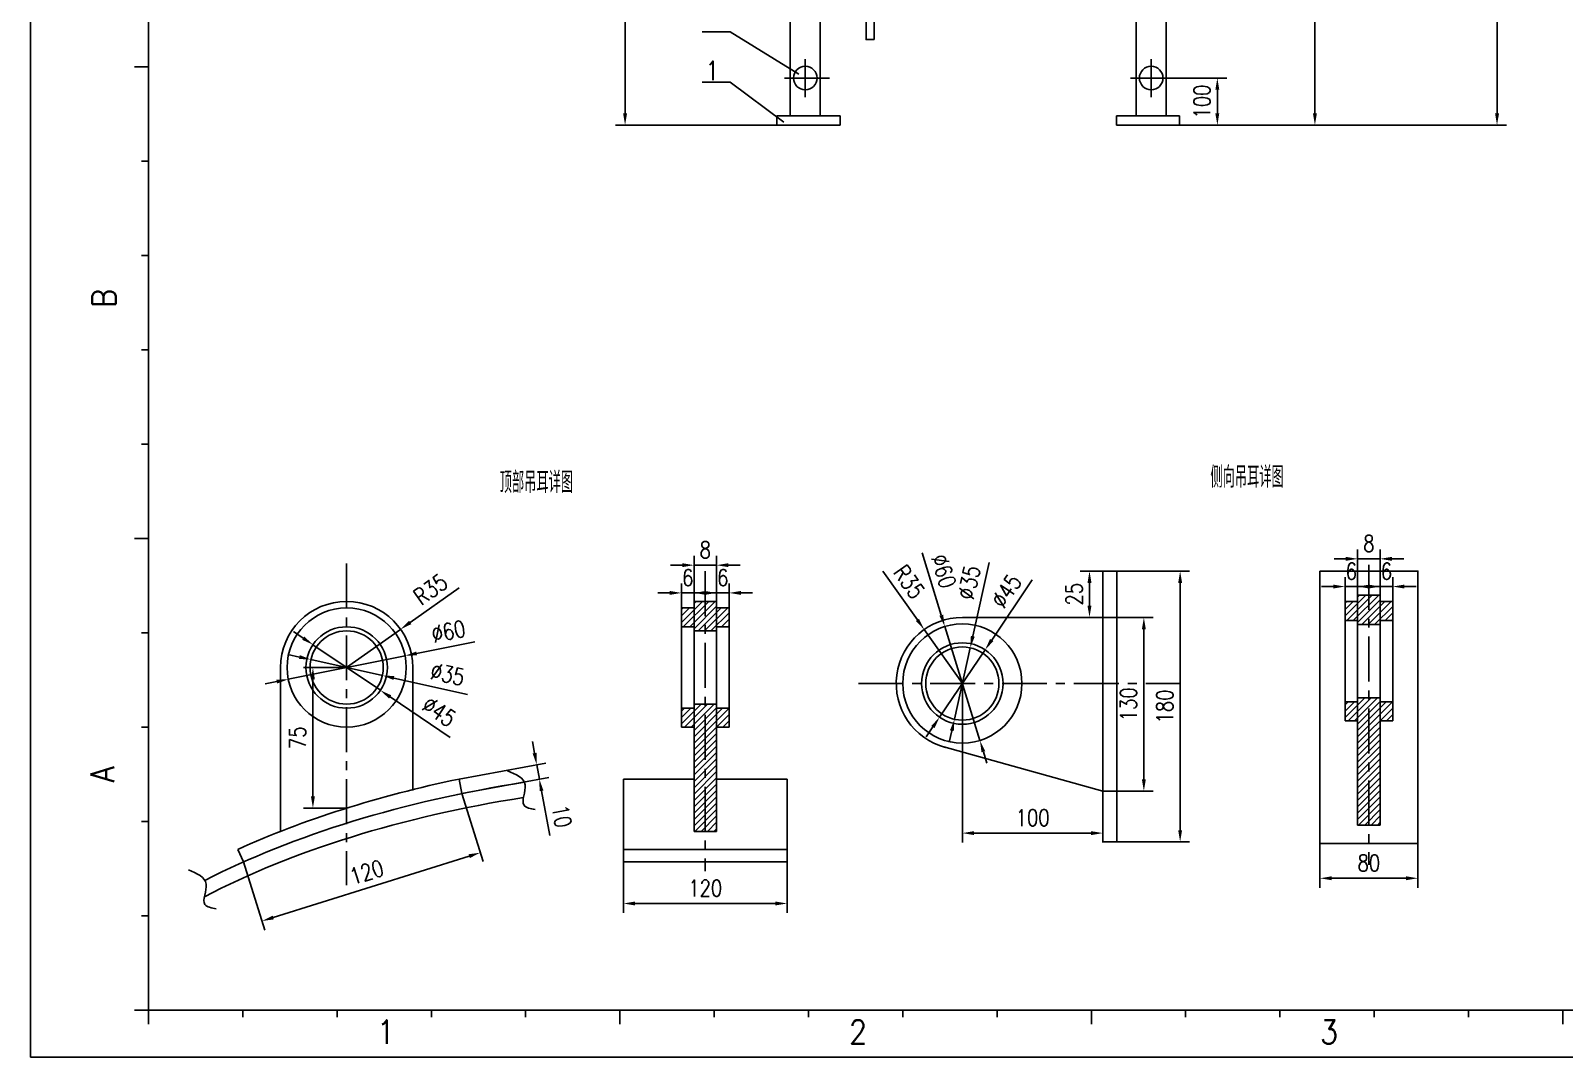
# Model space of a CAD drawing. Header units: millimetres. Extents: x 74243 to 82653, y -16849 to -10909.
# Drawn here: x 74243 to 77496, y -16849 to -14672 of the extents above; entities that cross this region are included whole.
import ezdxf

# ---------------------------------------------------------------- set-up
doc = ezdxf.new("R2010")
doc.units = ezdxf.units.MM
doc.linetypes.add('CENTER', pattern=[50.8, 31.75, -6.35, 6.35, -6.35])
for name, color, linetype in [('2细线层', 4, 'Continuous'), ('6文字层', 3, 'Continuous'), ('7标注层', 4, 'Continuous'), ('图框层', 7, 'Continuous')]:
    doc.layers.add(name, color=color, linetype=linetype)
doc.styles.add('PC_TEXTSTYLE', font='romans.shx', dxfattribs={"width": 0.75, "bigfont": 'hztxt.shx'})
doc.styles.add('ROMANC', font='romans.shx', dxfattribs={"width": 0.75, "bigfont": 'hztxt.shx'})
doc.styles.add('TH_GBDIM', font='romans.shx', dxfattribs={"width": 0.8, "bigfont": 'gbcbig.shx'})
doc.dimstyles.new('TH_GBDIM', dxfattribs={"dimscale": 10, "dimtxt": 3.5, "dimasz": 2.5, "dimexe": 2, "dimexo": 0, "dimgap": 1.5, "dimtad": 1, "dimdec": 0, "dimzin": 0, "dimdsep": 46, "dimtxsty": 'TH_GBDIM', "dimcen": 2.5, "dimclrd": 130, "dimclre": 130, "dimclrt": 3, "dimadec": 0, "dimazin": 0, "dimtfac": 0.714286, "dimtdec": 0, "dimtmove": 0, "dimatfit": 3, "dimfxl": 1, "dimtzin": 0, "dimlwd": -1, "dimlwe": -1, "dimarcsym": 0})

# ---------------------------------------------------------------- blocks, each defined once
blk = doc.blocks.new('PC_PAPER_BLOCK')
at = {"layer": '2细线层'}
for p, q in [((-25, -10), (-25, 584)), ((0, 200), (-3, 200)), ((0, 180), (-1.5, 180)), ((0, 160), (-1.5, 160)), ((0, 140), (-1.5, 140)), ((0, 120), (-1.5, 120)), ((0, 120), (-1.5, 120)), ((0, 100), (-3, 100)), ((0, 80), (-1.5, 80)), ((0, 60), (-1.5, 60)), ((0, 40), (-1.5, 40)), ((0, 20), (-1.5, 20)), ((-25, -10), (-25, 0)), ((0, 0), (-3, 0)), ((0, 0), (0, -3)), ((20, 0), (20, -1.5)), ((40, 0), (40, -1.5)), ((60, 0), (60, -1.5)), ((80, 0), (80, -1.5)), ((100, 0), (100, -3)), ((120, 0), (120, -1.5)), ((140, 0), (140, -1.5)), ((160, 0), (160, -1.5)), ((180, 0), (180, -1.5)), ((200, 0), (200, -3)), ((220, 0), (220, -1.5)), ((240, 0), (240, -1.5)), ((260, 0), (260, -1.5)), ((280, 0), (280, -1.5)), ((300, 0), (300, -3)), ((-25, -10), (816, -10)), ((-25, -10), (0, -10))]:
    blk.add_line(p, q, dxfattribs=at)
at = {"layer": '图框层'}
for q in [(0, 574), (806, 0)]:
    blk.add_line((0, 0), q, dxfattribs=at)
at = {"layer": '2细线层', "style": 'ROMANC', "width": 0.9}
for s, p in [('B', (-6.94, 148.89)), ('A', (-7.32, 48.26))]:
    blk.add_text(s, height=5, rotation=90, dxfattribs=at).set_placement(p)
for s, p in [('1', (48.43, -7.11)), ('2', (148.59, -7.11)), ('3', (248.5, -7.11))]:
    blk.add_text(s, height=5, dxfattribs=at).set_placement(p)
blk = doc.blocks.new('*D9')
at = {"color": 130, "transparency": 16777216}
for p, q in [((74913, -16022.5), (74821.4, -16022.5)), ((74841.4, -16295.7), (74841.4, -16047.5)), ((74913, -16320.7), (74821.4, -16320.7))]:
    blk.add_line(p, q, dxfattribs=at)
for points in [[(74837.2, -16047.5), (74845.6, -16047.5), (74841.4, -16022.5)], [(74837.2, -16295.7), (74845.6, -16295.7), (74841.4, -16320.7)]]:
    blk.add_solid(points, dxfattribs=at)
at = {"layer": 'Defpoints', "color": 0, "transparency": 16777216}
for p in [(74841.4, -16022.5), (74913, -16022.5), (74913, -16320.7)]:
    blk.add_point(p, dxfattribs=at)
at = {"color": 3, "transparency": 16777216, "insert": (74808.9, -16171.6), "char_height": 35, "attachment_point": 5, "rotation": 90, "style": 'TH_GBDIM'}
blk.add_mtext('75', dxfattribs=at)
blk = doc.blocks.new('*D4')
at = {"color": 130, "transparency": 16777216}
for p, q in [((75151.5, -15853.8), (75047.8, -15927.1)), ((74913, -16022.5), (75027.4, -15941.6))]:
    blk.add_line(p, q, dxfattribs=at)
blk.add_solid([(75045.4, -15923.7), (75050.2, -15930.5), (75027.4, -15941.6)], dxfattribs=at)
at = {"layer": 'Defpoints', "color": 0, "transparency": 16777216}
for p in [(75027.4, -15941.6), (74913, -16022.5)]:
    blk.add_point(p, dxfattribs=at)
at = {"color": 3, "transparency": 16777216, "insert": (75091.1, -15856.7), "char_height": 35, "attachment_point": 5, "rotation": 35.2873, "style": 'TH_GBDIM'}
blk.add_mtext('R35', dxfattribs=at)
blk = doc.blocks.new('*D10')
at = {"color": 130, "transparency": 16777216}
for p, q in [((75184.6, -15967.9), (75061.4, -15992.7)), ((74789.1, -16047.5), (75036.9, -15997.6)), ((74764.6, -16052.4), (74740.1, -16057.3))]:
    blk.add_line(p, q, dxfattribs=at)
for points in [[(75060.6, -15988.6), (75062.3, -15996.8), (75036.9, -15997.6)], [(74763.8, -16048.3), (74765.4, -16056.5), (74789.1, -16047.5)]]:
    blk.add_solid(points, dxfattribs=at)
at = {"layer": 'Defpoints', "color": 0, "transparency": 16777216}
for p in [(75036.9, -15997.6), (74789.1, -16047.5)]:
    blk.add_point(p, dxfattribs=at)
at = {"color": 3, "transparency": 16777216, "insert": (75128.9, -15946), "char_height": 35, "attachment_point": 5, "rotation": 11.3709, "style": 'TH_GBDIM'}
blk.add_mtext('%%C60', dxfattribs=at)
blk = doc.blocks.new('*D11')
at = {"color": 130, "transparency": 16777216}
for p, q in [((74820.8, -15960.2), (74800.1, -15946.2)), ((74841.5, -15974.2), (74984.5, -16070.9)), ((75132.5, -16171), (75005.2, -16084.9))]:
    blk.add_line(p, q, dxfattribs=at)
for points in [[(74823.2, -15956.8), (74818.5, -15963.7), (74841.5, -15974.2)], [(75007.5, -16081.4), (75002.9, -16088.3), (74984.5, -16070.9)]]:
    blk.add_solid(points, dxfattribs=at)
at = {"layer": 'Defpoints', "color": 0, "transparency": 16777216}
for p in [(74841.5, -15974.2), (74984.5, -16070.9)]:
    blk.add_point(p, dxfattribs=at)
at = {"color": 3, "transparency": 16777216, "insert": (75109.1, -16115.9), "char_height": 35, "attachment_point": 5, "rotation": 325.9349, "style": 'TH_GBDIM'}
blk.add_mtext('%%C45', dxfattribs=at)
blk = doc.blocks.new('*D12')
at = {"color": 130, "transparency": 16777216}
for p, q in [((74812.8, -16000.3), (74788.4, -15994.9)), ((74837.2, -16005.7), (74988.8, -16039.4)), ((75169.2, -16079.4), (75013.2, -16044.8))]:
    blk.add_line(p, q, dxfattribs=at)
for points in [[(74813.7, -15996.3), (74811.9, -16004.4), (74837.2, -16005.7)], [(75014.1, -16040.7), (75012.3, -16048.8), (74988.8, -16039.4)]]:
    blk.add_solid(points, dxfattribs=at)
at = {"layer": 'Defpoints', "color": 0, "transparency": 16777216}
for p in [(74837.2, -16005.7), (74988.8, -16039.4)]:
    blk.add_point(p, dxfattribs=at)
at = {"color": 3, "transparency": 16777216, "insert": (75127.1, -16036.7), "char_height": 35, "attachment_point": 5, "rotation": 347.4974, "style": 'TH_GBDIM'}
blk.add_mtext('%%C35', dxfattribs=at)
blk = doc.blocks.new('*D13')
at = {"color": 130, "transparency": 16777216}
for p, q in [((75157.6, -16289.8), (75202.8, -16434.1)), ((74757.3, -16552.5), (75172.9, -16422.5)), ((74694.3, -16434.8), (74739.4, -16579.1))]:
    blk.add_line(p, q, dxfattribs=at)
for points in [[(75171.7, -16418.5), (75174.2, -16426.5), (75196.8, -16415)], [(74756.1, -16548.5), (74758.6, -16556.5), (74733.5, -16560)]]:
    blk.add_solid(points, dxfattribs=at)
at = {"layer": 'Defpoints', "color": 0, "transparency": 16777216}
for p in [(75157.6, -16289.8), (75196.8, -16415), (74694.3, -16434.8)]:
    blk.add_point(p, dxfattribs=at)
at = {"color": 3, "transparency": 16777216, "insert": (74955.4, -16456.5), "char_height": 35, "attachment_point": 5, "rotation": 17.3699, "style": 'TH_GBDIM'}
blk.add_mtext('120', dxfattribs=at)
blk = doc.blocks.new('*D14')
at = {"color": 130, "transparency": 16777216}
for p, q in [((75598.2, -15864.4), (75573.2, -15864.4)), ((75623.2, -15896.1), (75623.2, -15844.4)), ((75623.2, -15864.4), (75649.8, -15864.4)), ((75649.8, -15896.1), (75649.8, -15844.4)), ((75674.8, -15864.4), (75699.8, -15864.4))]:
    blk.add_line(p, q, dxfattribs=at)
for points in [[(75598.2, -15860.2), (75598.2, -15868.5), (75623.2, -15864.4)], [(75674.8, -15860.2), (75674.8, -15868.5), (75649.8, -15864.4)]]:
    blk.add_solid(points, dxfattribs=at)
at = {"layer": 'Defpoints', "color": 0, "transparency": 16777216}
for p in [(75649.8, -15864.4), (75623.2, -15896.1), (75649.8, -15896.1)]:
    blk.add_point(p, dxfattribs=at)
at = {"color": 3, "transparency": 16777216, "insert": (75636.5, -15831.9), "char_height": 35, "attachment_point": 5, "style": 'TH_GBDIM'}
blk.add_mtext('6', dxfattribs=at)
blk = doc.blocks.new('*D15')
at = {"color": 130, "transparency": 16777216}
for p, q in [((75672.6, -15864.4), (75647.6, -15864.4)), ((75697.6, -15896.1), (75697.6, -15844.4)), ((75697.6, -15864.4), (75724.2, -15864.4)), ((75724.2, -15896.1), (75724.2, -15844.4)), ((75749.2, -15864.4), (75774.2, -15864.4))]:
    blk.add_line(p, q, dxfattribs=at)
for points in [[(75672.6, -15860.2), (75672.6, -15868.5), (75697.6, -15864.4)], [(75749.2, -15860.2), (75749.2, -15868.5), (75724.2, -15864.4)]]:
    blk.add_solid(points, dxfattribs=at)
at = {"layer": 'Defpoints', "color": 0, "transparency": 16777216}
for p in [(75724.2, -15864.4), (75697.6, -15896.1), (75724.2, -15896.1)]:
    blk.add_point(p, dxfattribs=at)
at = {"color": 3, "transparency": 16777216, "insert": (75710.9, -15831.9), "char_height": 35, "attachment_point": 5, "style": 'TH_GBDIM'}
blk.add_mtext('6', dxfattribs=at)
blk = doc.blocks.new('*D16')
at = {"color": 130, "transparency": 16777216}
for p, q in [((75624.8, -15805.6), (75599.8, -15805.6)), ((75649.8, -15882.4), (75649.8, -15785.6)), ((75649.8, -15805.6), (75697.6, -15805.6)), ((75697.6, -15882.4), (75697.6, -15785.6)), ((75722.6, -15805.6), (75747.6, -15805.6))]:
    blk.add_line(p, q, dxfattribs=at)
for points in [[(75624.8, -15801.4), (75624.8, -15809.7), (75649.8, -15805.6)], [(75722.6, -15801.4), (75722.6, -15809.7), (75697.6, -15805.6)]]:
    blk.add_solid(points, dxfattribs=at)
at = {"layer": 'Defpoints', "color": 0, "transparency": 16777216}
for p in [(75697.6, -15805.6), (75649.8, -15882.4), (75697.6, -15882.4)]:
    blk.add_point(p, dxfattribs=at)
at = {"color": 3, "transparency": 16777216, "insert": (75673.7, -15773.1), "char_height": 35, "attachment_point": 5, "style": 'TH_GBDIM'}
blk.add_mtext('8', dxfattribs=at)
blk = doc.blocks.new('*D5')
at = {"color": 130, "transparency": 16777216}
for p, q in [((75499.9, -16369.9), (75499.9, -16542.8)), ((75847.5, -16369.9), (75847.5, -16542.8)), ((75524.9, -16522.8), (75822.5, -16522.8))]:
    blk.add_line(p, q, dxfattribs=at)
for points in [[(75524.9, -16518.7), (75524.9, -16527), (75499.9, -16522.8)], [(75822.5, -16518.7), (75822.5, -16527), (75847.5, -16522.8)]]:
    blk.add_solid(points, dxfattribs=at)
at = {"layer": 'Defpoints', "color": 0, "transparency": 16777216}
for p in [(75499.9, -16369.9), (75847.5, -16369.9), (75847.5, -16522.8)]:
    blk.add_point(p, dxfattribs=at)
at = {"color": 3, "transparency": 16777216, "insert": (75673.7, -16490.3), "char_height": 35, "attachment_point": 5, "style": 'TH_GBDIM'}
blk.add_mtext('120', dxfattribs=at)
blk = doc.blocks.new('*D17')
at = {"color": 130, "transparency": 16777216}
for p, q in [((75311.6, -16204.1), (75307, -16179.5)), ((75151.9, -16259), (75335.8, -16225)), ((75316.1, -16228.7), (75321.8, -16259.5)), ((75157.6, -16289.8), (75341.5, -16255.9)), ((75326.3, -16284.1), (75343.8, -16378.8))]:
    blk.add_line(p, q, dxfattribs=at)
for points in [[(75315.7, -16203.3), (75307.5, -16204.8), (75316.1, -16228.7)], [(75330.4, -16283.3), (75322.2, -16284.8), (75321.8, -16259.5)]]:
    blk.add_solid(points, dxfattribs=at)
at = {"layer": 'Defpoints', "color": 0, "transparency": 16777216}
for p in [(75151.9, -16259), (75321.8, -16259.5), (75157.6, -16289.8)]:
    blk.add_point(p, dxfattribs=at)
at = {"color": 3, "transparency": 16777216, "insert": (75369.3, -16337.8), "char_height": 35, "attachment_point": 5, "rotation": 280.4678, "style": 'TH_GBDIM'}
blk.add_mtext('10', dxfattribs=at)
blk = doc.blocks.new('*D18')
at = {"color": 130, "transparency": 16777216}
for p, q in [((76219, -16056.5), (76219, -16393.6)), ((76517.1, -16056.5), (76517.1, -16393.6)), ((76492.1, -16373.6), (76244, -16373.6))]:
    blk.add_line(p, q, dxfattribs=at)
for points in [[(76244, -16369.5), (76244, -16377.8), (76219, -16373.6)], [(76492.1, -16369.5), (76492.1, -16377.8), (76517.1, -16373.6)]]:
    blk.add_solid(points, dxfattribs=at)
at = {"layer": 'Defpoints', "color": 0, "transparency": 16777216}
for p in [(76219, -16056.5), (76517.1, -16056.5), (76219, -16373.6)]:
    blk.add_point(p, dxfattribs=at)
at = {"color": 3, "transparency": 16777216, "insert": (76368.1, -16341.1), "char_height": 35, "attachment_point": 5, "style": 'TH_GBDIM'}
blk.add_mtext('100', dxfattribs=at)
blk = doc.blocks.new('*D6')
at = {"color": 130, "transparency": 16777216}
for p, q in [((76050.2, -15818), (76123.6, -15921.6)), ((76219, -16056.5), (76138, -15942))]:
    blk.add_line(p, q, dxfattribs=at)
blk.add_solid([(76127, -15919.2), (76120.2, -15924), (76138, -15942)], dxfattribs=at)
at = {"layer": 'Defpoints', "color": 0, "transparency": 16777216}
for p in [(76138, -15942), (76219, -16056.5)]:
    blk.add_point(p, dxfattribs=at)
at = {"color": 3, "transparency": 16777216, "insert": (76106.2, -15840.8), "char_height": 35, "attachment_point": 5, "rotation": 305.2873, "style": 'TH_GBDIM'}
blk.add_mtext('R35', dxfattribs=at)
blk = doc.blocks.new('*D19')
at = {"color": 130, "transparency": 16777216}
for p, q in [((76275.8, -15800.2), (76241.2, -15956.2)), ((76202.2, -16132.3), (76235.8, -15980.7)), ((76196.7, -16156.7), (76191.3, -16181.1))]:
    blk.add_line(p, q, dxfattribs=at)
for points in [[(76237.1, -15955.3), (76245.3, -15957.2), (76235.8, -15980.7)], [(76192.7, -16155.8), (76200.8, -16157.6), (76202.2, -16132.3)]]:
    blk.add_solid(points, dxfattribs=at)
at = {"layer": 'Defpoints', "color": 0, "transparency": 16777216}
for p in [(76235.8, -15980.7), (76202.2, -16132.3)]:
    blk.add_point(p, dxfattribs=at)
at = {"color": 3, "transparency": 16777216, "insert": (76233.2, -15842.4), "char_height": 35, "attachment_point": 5, "rotation": 77.4974, "style": 'TH_GBDIM'}
blk.add_mtext('%%C35', dxfattribs=at)
blk = doc.blocks.new('*D20')
at = {"color": 130, "transparency": 16777216}
for p, q in [((76133.5, -15779.7), (76174.3, -15911.8)), ((76256.3, -16177.2), (76181.7, -15935.7)), ((76263.7, -16201.1), (76271, -16225))]:
    blk.add_line(p, q, dxfattribs=at)
for points in [[(76178.3, -15910.6), (76170.3, -15913), (76181.7, -15935.7)], [(76267.6, -16199.9), (76259.7, -16202.4), (76256.3, -16177.2)]]:
    blk.add_solid(points, dxfattribs=at)
at = {"layer": 'Defpoints', "color": 0, "transparency": 16777216}
for p in [(76181.7, -15935.7), (76256.3, -16177.2)]:
    blk.add_point(p, dxfattribs=at)
at = {"color": 3, "transparency": 16777216, "insert": (76179.4, -15818.2), "char_height": 35, "attachment_point": 5, "rotation": 287.1641, "style": 'TH_GBDIM'}
blk.add_mtext('%%C60', dxfattribs=at)
blk = doc.blocks.new('*D21')
at = {"color": 130, "transparency": 16777216}
for p, q in [((76367.4, -15836.9), (76281.3, -15964.3)), ((76170.6, -16127.9), (76267.3, -15985)), ((76156.6, -16148.6), (76142.6, -16169.4))]:
    blk.add_line(p, q, dxfattribs=at)
for points in [[(76277.8, -15961.9), (76284.8, -15966.6), (76267.3, -15985)], [(76153.2, -16146.3), (76160.1, -16151), (76170.6, -16127.9)]]:
    blk.add_solid(points, dxfattribs=at)
at = {"layer": 'Defpoints', "color": 0, "transparency": 16777216}
for p in [(76267.3, -15985), (76170.6, -16127.9)]:
    blk.add_point(p, dxfattribs=at)
at = {"color": 3, "transparency": 16777216, "insert": (76312.3, -15860.4), "char_height": 35, "attachment_point": 5, "rotation": 55.9349, "style": 'TH_GBDIM'}
blk.add_mtext('%%C45', dxfattribs=at)
blk = doc.blocks.new('*D22')
at = {"color": 130, "transparency": 16777216}
for p, q in [((76517.1, -15916.3), (76624, -15916.3)), ((76604, -15941.3), (76604, -16259.8)), ((76517.1, -16284.8), (76624, -16284.8))]:
    blk.add_line(p, q, dxfattribs=at)
for points in [[(76599.9, -15941.3), (76608.2, -15941.3), (76604, -15916.3)], [(76599.9, -16259.8), (76608.2, -16259.8), (76604, -16284.8)]]:
    blk.add_solid(points, dxfattribs=at)
at = {"layer": 'Defpoints', "color": 0, "transparency": 16777216}
for p in [(76517.1, -15916.3), (76517.1, -16284.8), (76604, -16284.8)]:
    blk.add_point(p, dxfattribs=at)
at = {"color": 3, "transparency": 16777216, "insert": (76571.5, -16100.5), "char_height": 35, "attachment_point": 5, "rotation": 90, "style": 'TH_GBDIM'}
blk.add_mtext('130', dxfattribs=at)
blk = doc.blocks.new('*D23')
at = {"color": 130, "transparency": 16777216}
for p, q in [((77030.8, -15882.7), (77030.8, -15830.9)), ((77057.4, -15882.7), (77057.4, -15830.9)), ((77005.8, -15850.9), (76980.8, -15850.9)), ((77030.8, -15850.9), (77057.4, -15850.9)), ((77082.4, -15850.9), (77107.4, -15850.9))]:
    blk.add_line(p, q, dxfattribs=at)
for points in [[(77005.8, -15846.7), (77005.8, -15855.1), (77030.8, -15850.9)], [(77082.4, -15846.7), (77082.4, -15855.1), (77057.4, -15850.9)]]:
    blk.add_solid(points, dxfattribs=at)
at = {"layer": 'Defpoints', "color": 0, "transparency": 16777216}
for p in [(77057.4, -15850.9), (77030.8, -15882.7), (77057.4, -15882.7)]:
    blk.add_point(p, dxfattribs=at)
at = {"color": 3, "transparency": 16777216, "insert": (77044.1, -15818.4), "char_height": 35, "attachment_point": 5, "style": 'TH_GBDIM'}
blk.add_mtext('6', dxfattribs=at)
blk = doc.blocks.new('*D24')
at = {"color": 130, "transparency": 16777216}
for p, q in [((77105.2, -15882.7), (77105.2, -15830.9)), ((77131.8, -15882.7), (77131.8, -15830.9)), ((77080.2, -15850.9), (77055.2, -15850.9)), ((77105.2, -15850.9), (77131.8, -15850.9)), ((77156.8, -15850.9), (77181.8, -15850.9))]:
    blk.add_line(p, q, dxfattribs=at)
for points in [[(77080.2, -15846.7), (77080.2, -15855.1), (77105.2, -15850.9)], [(77156.8, -15846.7), (77156.8, -15855.1), (77131.8, -15850.9)]]:
    blk.add_solid(points, dxfattribs=at)
at = {"layer": 'Defpoints', "color": 0, "transparency": 16777216}
for p in [(77131.8, -15850.9), (77105.2, -15882.7), (77131.8, -15882.7)]:
    blk.add_point(p, dxfattribs=at)
at = {"color": 3, "transparency": 16777216, "insert": (77118.5, -15818.4), "char_height": 35, "attachment_point": 5, "style": 'TH_GBDIM'}
blk.add_mtext('6', dxfattribs=at)
blk = doc.blocks.new('*D25')
at = {"color": 130, "transparency": 16777216}
for p, q in [((77057.4, -15868.9), (77057.4, -15772.1)), ((77105.2, -15868.9), (77105.2, -15772.1)), ((77032.4, -15792.1), (77007.4, -15792.1)), ((77057.4, -15792.1), (77105.2, -15792.1)), ((77130.2, -15792.1), (77155.2, -15792.1))]:
    blk.add_line(p, q, dxfattribs=at)
for points in [[(77032.4, -15787.9), (77032.4, -15796.3), (77057.4, -15792.1)], [(77130.2, -15787.9), (77130.2, -15796.3), (77105.2, -15792.1)]]:
    blk.add_solid(points, dxfattribs=at)
at = {"layer": 'Defpoints', "color": 0, "transparency": 16777216}
for p in [(77105.2, -15792.1), (77057.4, -15868.9), (77105.2, -15868.9)]:
    blk.add_point(p, dxfattribs=at)
at = {"color": 3, "transparency": 16777216, "insert": (77081.3, -15759.6), "char_height": 35, "attachment_point": 5, "style": 'TH_GBDIM'}
blk.add_mtext('8', dxfattribs=at)
blk = doc.blocks.new('*D26')
at = {"color": 130, "transparency": 16777216}
for p, q in [((76546.7, -15818.1), (76701, -15818.1)), ((76681, -15843.1), (76681, -16367.4)), ((76546.7, -16392.4), (76701, -16392.4))]:
    blk.add_line(p, q, dxfattribs=at)
for points in [[(76676.8, -15843.1), (76685.1, -15843.1), (76681, -15818.1)], [(76676.8, -16367.4), (76685.1, -16367.4), (76681, -16392.4)]]:
    blk.add_solid(points, dxfattribs=at)
at = {"layer": 'Defpoints', "color": 0, "transparency": 16777216}
for p in [(76546.7, -15818.1), (76546.7, -16392.4), (76681, -16392.4)]:
    blk.add_point(p, dxfattribs=at)
at = {"color": 3, "transparency": 16777216, "insert": (76648.5, -16105.2), "char_height": 35, "attachment_point": 5, "rotation": 90, "style": 'TH_GBDIM'}
blk.add_mtext('180', dxfattribs=at)
blk = doc.blocks.new('*D27')
at = {"color": 130, "transparency": 16777216}
for p, q in [((76517.1, -15818.1), (76468.7, -15818.1)), ((76488.7, -15891.3), (76488.7, -15843.1)), ((76517.1, -15916.3), (76468.7, -15916.3))]:
    blk.add_line(p, q, dxfattribs=at)
for points in [[(76484.5, -15843.1), (76492.9, -15843.1), (76488.7, -15818.1)], [(76484.5, -15891.3), (76492.9, -15891.3), (76488.7, -15916.3)]]:
    blk.add_solid(points, dxfattribs=at)
at = {"layer": 'Defpoints', "color": 0, "transparency": 16777216}
for p in [(76488.7, -15818.1), (76517.1, -15818.1), (76517.1, -15916.3)]:
    blk.add_point(p, dxfattribs=at)
at = {"color": 3, "transparency": 16777216, "insert": (76456.2, -15867.2), "char_height": 35, "attachment_point": 5, "rotation": 90, "style": 'TH_GBDIM'}
blk.add_mtext('25', dxfattribs=at)
blk = doc.blocks.new('*D28')
at = {"color": 130, "transparency": 16777216}
for p, q in [((76977.4, -16395.5), (76977.4, -16489.4)), ((77185.2, -16395.5), (77185.2, -16489.4)), ((77002.4, -16469.4), (77160.2, -16469.4))]:
    blk.add_line(p, q, dxfattribs=at)
for points in [[(77002.4, -16465.2), (77002.4, -16473.5), (76977.4, -16469.4)], [(77160.2, -16465.2), (77160.2, -16473.5), (77185.2, -16469.4)]]:
    blk.add_solid(points, dxfattribs=at)
at = {"layer": 'Defpoints', "color": 0, "transparency": 16777216}
for p in [(76977.4, -16395.5), (77185.2, -16395.5), (77185.2, -16469.4)]:
    blk.add_point(p, dxfattribs=at)
at = {"color": 3, "transparency": 16777216, "insert": (77081.3, -16436.9), "char_height": 35, "attachment_point": 5, "style": 'TH_GBDIM'}
blk.add_mtext('80', dxfattribs=at)
blk = doc.blocks.new('*D40')
at = {"color": 130, "transparency": 16777216}
for p, q in [((76252.7, -11855.2), (77373.2, -11855.2)), ((77353.2, -14847.7), (77353.2, -11880.2)), ((76612.7, -14872.7), (77373.2, -14872.7))]:
    blk.add_line(p, q, dxfattribs=at)
for points in [[(77349, -11880.2), (77357.4, -11880.2), (77353.2, -11855.2)], [(77349, -14847.7), (77357.4, -14847.7), (77353.2, -14872.7)]]:
    blk.add_solid(points, dxfattribs=at)
at = {"layer": 'Defpoints', "color": 0, "transparency": 16777216}
for p in [(76252.7, -11855.2), (77353.2, -11855.2), (76612.7, -14872.7)]:
    blk.add_point(p, dxfattribs=at)
at = {"color": 3, "transparency": 16777216, "insert": (77320.7, -13363.9), "char_height": 35, "attachment_point": 5, "rotation": 90, "style": 'TH_GBDIM'}
blk.add_mtext('3018', dxfattribs=at)
blk = doc.blocks.new('*D46')
at = {"color": 130, "transparency": 16777216}
for p, q in [((75763.1, -14147.7), (75483.6, -14147.7)), ((75503.6, -14172.7), (75503.6, -14847.7)), ((75892.7, -14872.7), (75483.6, -14872.7))]:
    blk.add_line(p, q, dxfattribs=at)
for points in [[(75499.4, -14172.7), (75507.7, -14172.7), (75503.6, -14147.7)], [(75499.4, -14847.7), (75507.7, -14847.7), (75503.6, -14872.7)]]:
    blk.add_solid(points, dxfattribs=at)
at = {"layer": 'Defpoints', "color": 0, "transparency": 16777216}
for p in [(75763.1, -14147.7), (75503.6, -14872.7), (75892.7, -14872.7)]:
    blk.add_point(p, dxfattribs=at)
at = {"color": 3, "transparency": 16777216, "insert": (75471.1, -14510.2), "char_height": 35, "attachment_point": 5, "rotation": 90, "style": 'TH_GBDIM'}
blk.add_mtext('725', dxfattribs=at)
blk = doc.blocks.new('*D53')
at = {"color": 130, "transparency": 16777216}
for p, q in [((76619.6, -14772.7), (76779.9, -14772.7)), ((76759.9, -14847.7), (76759.9, -14797.7)), ((76624.8, -14872.7), (76779.9, -14872.7))]:
    blk.add_line(p, q, dxfattribs=at)
for points in [[(76755.7, -14797.7), (76764, -14797.7), (76759.9, -14772.7)], [(76755.7, -14847.7), (76764, -14847.7), (76759.9, -14872.7)]]:
    blk.add_solid(points, dxfattribs=at)
at = {"layer": 'Defpoints', "color": 0, "transparency": 16777216}
for p in [(76619.6, -14772.7), (76759.9, -14772.7), (76624.8, -14872.7)]:
    blk.add_point(p, dxfattribs=at)
at = {"color": 3, "transparency": 16777216, "insert": (76727.4, -14822.7), "char_height": 35, "attachment_point": 5, "rotation": 90, "style": 'TH_GBDIM'}
blk.add_mtext('100', dxfattribs=at)
blk = doc.blocks.new('*D54')
at = {"color": 130, "transparency": 16777216}
for p, q in [((76712.3, -14147.7), (76986.9, -14147.7)), ((76966.9, -14847.7), (76966.9, -14172.7)), ((76624.8, -14872.7), (76986.9, -14872.7))]:
    blk.add_line(p, q, dxfattribs=at)
for points in [[(76962.7, -14172.7), (76971, -14172.7), (76966.9, -14147.7)], [(76962.7, -14847.7), (76971, -14847.7), (76966.9, -14872.7)]]:
    blk.add_solid(points, dxfattribs=at)
at = {"layer": 'Defpoints', "color": 0, "transparency": 16777216}
for p in [(76712.3, -14147.7), (76966.9, -14147.7), (76624.8, -14872.7)]:
    blk.add_point(p, dxfattribs=at)
at = {"color": 3, "transparency": 16777216, "insert": (76934.4, -14510.2), "char_height": 35, "attachment_point": 5, "rotation": 90, "style": 'TH_GBDIM'}
blk.add_mtext('725', dxfattribs=at)

msp = doc.modelspace()

# ---------------------------------------------------------------- hatches: boundary and pattern name
h = msp.add_hatch()
h.set_pattern_fill('ANSI31', color=4, scale=3)
h.set_pattern_definition([(45, (10122.755, -3386.47), (-6.7351921, 6.7351921), [])])
h.paths.add_polyline_path([(77057.4, -15882.7), (77030.8, -15882.7), (77030.8, -15922.8), (77057.4, -15922.8)])
h.paths.add_polyline_path([(77105.2, -15912.6), (77105.2, -15868.9), (77057.4, -15868.9), (77057.4, -15931.5), (77105.2, -15931.5)])
h.paths.add_polyline_path([(77131.8, -15882.7), (77105.2, -15882.7), (77105.2, -15912.6), (77105.2, -15922.8), (77131.8, -15922.8)])
h.paths.add_polyline_path([(77131.8, -16095.3), (77105.2, -16095.3), (77105.2, -16135.5), (77131.8, -16135.5)])
h.paths.add_polyline_path([(77105.2, -16086.7), (77057.4, -16086.7), (77057.4, -16245.5), (77105.2, -16245.5)])
h.paths.add_polyline_path([(77057.4, -16095.3), (77030.8, -16095.3), (77030.8, -16135.5), (77057.4, -16135.5)])
h.paths.add_polyline_path([(77105.2, -16245.5), (77057.4, -16245.5), (77057.4, -16356.5), (77105.2, -16356.5)])
h = msp.add_hatch()
h.set_pattern_fill('ANSI31', color=4, scale=3)
h.set_pattern_definition([(45, (8715.153, -3399.947), (-6.7351921, 6.7351921), [])])
h.paths.add_polyline_path([(75649.8, -15896.1), (75623.2, -15896.1), (75623.2, -15936.3), (75649.8, -15936.3)])
h.paths.add_polyline_path([(75697.6, -15926.1), (75697.6, -15882.4), (75649.8, -15882.4), (75649.8, -15945), (75697.6, -15945)])
h.paths.add_polyline_path([(75724.2, -15896.1), (75697.6, -15896.1), (75697.6, -15926.1), (75697.6, -15936.3), (75724.2, -15936.3)])
h.paths.add_polyline_path([(75724.2, -16108.8), (75697.6, -16108.8), (75697.6, -16149), (75724.2, -16149)])
h.paths.add_polyline_path([(75697.6, -16100.2), (75649.8, -16100.2), (75649.8, -16259), (75697.6, -16259)])
h.paths.add_polyline_path([(75649.8, -16108.8), (75623.2, -16108.8), (75623.2, -16149), (75649.8, -16149)])
h.paths.add_polyline_path([(75697.6, -16259), (75649.8, -16259), (75649.8, -16369.9), (75697.6, -16369.9)])

# ---------------------------------------------------------------- linework, layer by layer
for p, q in [((75917.7, -14167.7), (75917.7, -14852.7)), ((76587.7, -14167.7), (76587.7, -14852.7)), ((75854.1, -14852.7), (75854.1, -14231.3)), ((76651.4, -14852.7), (76651.4, -14231.3)), ((75825.8, -14852.7), (75959.7, -14852.7)), ((75825.8, -14852.7), (75825.8, -14872.7)), ((75825.8, -14852.7), (75845.8, -14852.7)), ((75885.9, -14852.7), (75949.6, -14852.7)), ((75959.7, -14852.7), (75959.7, -14872.7)), ((76679.7, -14852.7), (76545.8, -14852.7)), ((76545.8, -14852.7), (76545.8, -14872.7)), ((76619.6, -14852.7), (76555.9, -14852.7)), ((76679.7, -14852.7), (76659.7, -14852.7)), ((76679.7, -14852.7), (76679.7, -14872.7)), ((75825.8, -14872.7), (75959.7, -14872.7)), ((76679.7, -14872.7), (76545.8, -14872.7)), ((77057.4, -15868.9), (77105.2, -15868.9)), ((77057.4, -16356.5), (77057.4, -15868.9)), ((77105.2, -15868.9), (77105.2, -16356.5)), ((75649.8, -15896.1), (75623.2, -15896.1)), ((75623.2, -15896.1), (75623.2, -16149)), ((75649.8, -15882.4), (75697.6, -15882.4)), ((75649.8, -16369.9), (75649.8, -15882.4)), ((75697.6, -15882.4), (75697.6, -16369.9)), ((75697.6, -15896.1), (75724.2, -15896.1)), ((75724.2, -15896.1), (75724.2, -16149)), ((77030.8, -15882.7), (77030.8, -16135.5)), ((77057.4, -15882.7), (77030.8, -15882.7)), ((77105.2, -15882.7), (77131.8, -15882.7)), ((77131.8, -15882.7), (77131.8, -16135.5)), ((75623.2, -15936.3), (75649.8, -15936.3)), ((75649.8, -16093.9), (75649.8, -15926.1)), ((75697.6, -16093.9), (75697.6, -15926.1)), ((75697.6, -15936.3), (75724.2, -15936.3)), ((76219, -15916.3), (76517.1, -15916.3)), ((77030.8, -15922.8), (77057.4, -15922.8)), ((77057.4, -16080.5), (77057.4, -15912.6)), ((77057.4, -15931.5), (77105.2, -15931.5)), ((77105.2, -16080.5), (77105.2, -15912.6)), ((77105.2, -15922.8), (77131.8, -15922.8)), ((75649.8, -15945), (75697.6, -15945)), ((74772.8, -16022.5), (74772.8, -16369.9)), ((75053.2, -16022.5), (75053.2, -16283.1)), ((75649.8, -16100.2), (75697.6, -16100.2)), ((77030.8, -16095.3), (77057.4, -16095.3)), ((77057.4, -16086.7), (77105.2, -16086.7)), ((77105.2, -16095.3), (77131.8, -16095.3)), ((75623.2, -16108.8), (75649.8, -16108.8)), ((75697.6, -16108.8), (75724.2, -16108.8)), ((77030.8, -16135.5), (77057.4, -16135.5)), ((77131.8, -16135.5), (77105.2, -16135.5)), ((75623.2, -16149), (75649.8, -16149)), ((75724.2, -16149), (75697.6, -16149)), ((76179.7, -16191), (76517.1, -16284.8)), ((75152, -16259), (75157.6, -16289.8)), ((75499.9, -16259), (75649.8, -16259)), ((75499.9, -16434.8), (75499.9, -16259)), ((75697.6, -16259), (75847.5, -16259)), ((75847.5, -16434.8), (75847.5, -16259)), ((74682.4, -16408.1), (74694.3, -16434.8)), ((75847.5, -16408.1), (75499.9, -16408.1)), ((75847.5, -16434.8), (75499.9, -16434.8))]:
    msp.add_line(p, q)
at = {"color": 1, "linetype": 'CENTER', "ltscale": 3}
for p, q in [((75885.9, -14813.5), (75885.9, -14732.7)), ((76619.6, -14813.5), (76619.6, -14732.7)), ((75937.3, -14773.1), (75830, -14773.1)), ((76671, -14772.7), (76563.6, -14772.7)), ((74913, -15802), (74913, -16483.7)), ((77081.3, -15804.7), (77081.3, -16440.8)), ((75673.7, -15818.1), (75673.7, -16454.2)), ((75998.4, -16056.5), (76680.1, -16056.5))]:
    msp.add_line(p, q, dxfattribs=at)
at = {"color": 4}
for p, q in [((76517.1, -15818.1), (76517.1, -16392.4)), ((76517.1, -15818.1), (76546.7, -15818.1)), ((76546.7, -15818.1), (76546.7, -16392.4)), ((77057.4, -16356.5), (77105.2, -16356.5)), ((75649.8, -16369.9), (75697.6, -16369.9)), ((76517.1, -16392.4), (76546.7, -16392.4))]:
    msp.add_line(p, q, dxfattribs=at)
msp.add_lwpolyline([(76032.2, -14691.2), (76032.2, -14541.2), (76014.7, -14541.2), (76014.7, -14691.2)], close=True)
msp.add_lwpolyline([(76977.4, -15818.1), (77185.2, -15818.1), (77185.2, -16395.5), (76977.4, -16395.5)], close=True, dxfattribs=at)
for centre, radius in [((75885.9, -14772.7), 25), ((76619.6, -14772.7), 25), ((74913, -16022.5), 77.6), ((76219, -16056.5), 77.6)]:
    msp.add_circle(centre, radius)
for centre, radius in [((74913, -16022.5), 126.4), ((74913, -16022.5), 86.3), ((76219, -16056.5), 126.4), ((76219, -16056.5), 86.3)]:
    msp.add_circle(centre, radius, dxfattribs=at)
for centre, start, end in [((74913, -16022.5), 0, 180), ((76219, -16056.5), 90, 255.1931)]:
    msp.add_arc(centre, 140.2, start, end)
for centre, major_axis, ratio, start_param, end_param in [((75767.5, -17061.5), (-1632, 0), 0.509804, 5.009205, 5.49887), ((75767.5, -17029.5), (-1632, 0), 0.509804, 5.099125, 5.439748), ((75767.5, -17061.5), (-1600, 0), 0.5, 5.016804, 5.520077)]:
    msp.add_ellipse(centre, major_axis=major_axis, ratio=ratio, start_param=start_param, end_param=end_param)
for points in [[(75254.1, -16241.3), (75291.8, -16271.5), (75289.2, -16314.7), (75312.8, -16323.6)], [(74577.3, -16451.6), (74615, -16481.8), (74612.5, -16524.9), (74636.1, -16533.9)]]:
    msp.add_spline(points, degree=3, dxfattribs=at)
at = {"layer": '7标注层'}
for points in [[(75871.9, -14764.7), (75726.6, -14674.5), (75666.9, -14674.5)], [(75840.5, -14866), (75726.6, -14781.5), (75666.9, -14781.5)]]:
    msp.add_lwpolyline(points, dxfattribs=at)

# ---------------------------------------------------------------- block references
at = {"layer": '图框层', "xscale": 10, "yscale": 10, "zscale": 10}
msp.add_blockref('PC_PAPER_BLOCK', (74492.7, -16749), dxfattribs=at)

# ---------------------------------------------------------------- texts
at = {"layer": '6文字层', "style": 'PC_TEXTSTYLE', "width": 0.75}
msp.add_text('1', height=40, dxfattribs=at).set_placement((75675.4, -14777.2))
at = {"layer": '7标注层', "style": 'TH_GBDIM', "width": 0.8}
for s, p in [('顶部吊耳详图', (75237.7, -15652.4)), ('侧向吊耳详图', (76745.2, -15641.1))]:
    msp.add_text(s, height=45, dxfattribs=at).set_placement(p)

# ---------------------------------------------------------------- dimensions: what is measured, and where the dimension line sits
at = {"color": 0}
dim = msp.add_linear_dim(base=(77353.1875347, -11855.1648408), p1=(76612.7317145, -14872.6648408), p2=(76252.7317145, -11855.1648408), angle=90, dimstyle='TH_GBDIM', dxfattribs=at)
dim.commit()
dim.dimension.update_dxf_attribs({"geometry": '*D40', "text_midpoint": (77353.1875347, -13363.9148408), "dimtype": 160})
for base, p1, p2, picture, middle in [((75503.6, -14872.7), (75763.1, -14147.7), (75892.7, -14872.7), '*D46', (75471.1, -14510.2)), ((76966.9, -14147.7), (76624.8, -14872.7), (76712.3, -14147.7), '*D54', (76934.4, -14510.2)), ((76759.9, -14772.7), (76624.8, -14872.7), (76619.6, -14772.7), '*D53', (76727.4, -14822.7))]:
    dim = msp.add_linear_dim(base=base, p1=p1, p2=p2, angle=90, dimstyle='TH_GBDIM', dxfattribs=at)
    dim.commit()
    dim.dimension.update_dxf_attribs({"geometry": picture, "text_midpoint": middle})
at = {"color": 4}
for base, p1, p2, text, picture, middle in [((77105.2, -15792.1), (77057.4, -15868.9), (77105.2, -15868.9), '8', '*D25', (77081.3, -15792.1)), ((75697.6, -15805.6), (75649.8, -15882.4), (75697.6, -15882.4), '8', '*D16', (75673.7, -15805.6)), ((75649.8, -15864.4), (75623.2, -15896.1), (75649.8, -15896.1), '6', '*D14', (75636.5, -15864.4)), ((75724.2, -15864.4), (75697.6, -15896.1), (75724.2, -15896.1), '6', '*D15', (75710.9, -15864.4)), ((77057.4, -15850.9), (77030.8, -15882.7), (77057.4, -15882.7), '6', '*D23', (77044.1, -15850.9)), ((77131.8, -15850.9), (77105.2, -15882.7), (77131.8, -15882.7), '6', '*D24', (77118.5, -15850.9))]:
    dim = msp.add_linear_dim(base=base, p1=p1, p2=p2, text=text, dimstyle='TH_GBDIM', dxfattribs=at)
    dim.commit()
    dim.dimension.update_dxf_attribs({"geometry": picture, "text_midpoint": middle, "dimtype": 160})
for p1, p2, text, picture, middle in [((76256.3, -16177.2), (76181.7, -15935.7), '%%C60', '*D20', (76148.3, -15827.8)), ((76202.2, -16132.3), (76235.8, -15980.7), '%%C35', '*D19', (76264.9, -15849.4)), ((76170.6, -16127.9), (76267.3, -15985), '%%C45', '*D21', (76339.2, -15878.6)), ((74841.5, -15974.2), (74984.5, -16070.9), '%%C45', '*D11', (75090.8, -16142.8)), ((74837.2, -16005.7), (74988.8, -16039.4), '%%C35', '*D12', (75120.1, -16068.5))]:
    dim = msp.add_diameter_dim_2p(p1=p1, p2=p2, text=text, dimstyle='TH_GBDIM', dxfattribs=at)
    dim.commit()
    dim.dimension.update_dxf_attribs({"geometry": picture, "text_midpoint": middle, "dimtype": 163})
for center, mpoint, picture, middle in [((76219, -16056.5), (76138, -15942), '*D6', (76106.2, -15840.8)), ((74913, -16022.5), (75027.4, -15941.6), '*D4', (75091.1, -15856.7))]:
    dim = msp.add_radius_dim(center=center, mpoint=mpoint, text='R35', dimstyle='TH_GBDIM', dxfattribs=at)
    dim.commit()
    dim.dimension.update_dxf_attribs({"geometry": picture, "text_midpoint": middle})
for base, p1, p2, angle, text, picture, middle in [((76488.7, -15818.1), (76517.1, -15916.3), (76517.1, -15818.1), 90, '25', '*D27', (76456.2, -15867.2)), ((76681, -16392.4), (76546.7, -15818.1), (76546.7, -16392.4), 90, '180', '*D26', (76648.5, -16105.2)), ((76604, -16284.8), (76517.1, -15916.3), (76517.1, -16284.8), 90, '130', '*D22', (76571.5, -16100.5)), ((74841.4, -16022.5), (74913, -16320.7), (74913, -16022.5), 90, '75', '*D9', (74808.9, -16171.6)), ((76219, -16373.6), (76517.1, -16056.5), (76219, -16056.5), 180, '100', '*D18', (76368.1, -16341.1))]:
    dim = msp.add_linear_dim(base=base, p1=p1, p2=p2, angle=angle, text=text, dimstyle='TH_GBDIM', dxfattribs=at)
    dim.commit()
    dim.dimension.update_dxf_attribs({"geometry": picture, "text_midpoint": middle})
dim = msp.add_diameter_dim_2p(p1=(74789.1, -16047.5), p2=(75036.9, -15997.6), text='%%C60', dimstyle='TH_GBDIM', dxfattribs=at)
dim.commit()
dim.dimension.update_dxf_attribs({"geometry": '*D10', "text_midpoint": (75128.9, -15946)})
for p1, distance, text, picture, middle in [((75151.9, -16259), 166.9, '10', '*D17', (75369.3, -16337.8)), ((74694.3, -16434.8), -131.2, '120', '*D13', (74955.4, -16456.5))]:
    dim = msp.add_aligned_dim(p1=p1, p2=(75157.6, -16289.8), distance=distance, text=text, dimstyle='TH_GBDIM', dxfattribs=at)
    dim.commit()
    dim.dimension.update_dxf_attribs({"geometry": picture, "text_midpoint": middle})
for base, p1, p2, text, picture, middle in [((75847.5, -16522.8), (75499.9, -16369.9), (75847.5, -16369.9), '120', '*D5', (75673.7, -16490.3)), ((77185.2, -16469.4), (76977.4, -16395.5), (77185.2, -16395.5), '80', '*D28', (77081.3, -16436.9))]:
    dim = msp.add_linear_dim(base=base, p1=p1, p2=p2, text=text, dimstyle='TH_GBDIM', dxfattribs=at)
    dim.commit()
    dim.dimension.update_dxf_attribs({"geometry": picture, "text_midpoint": middle})

doc.saveas('drawing.dxf')
